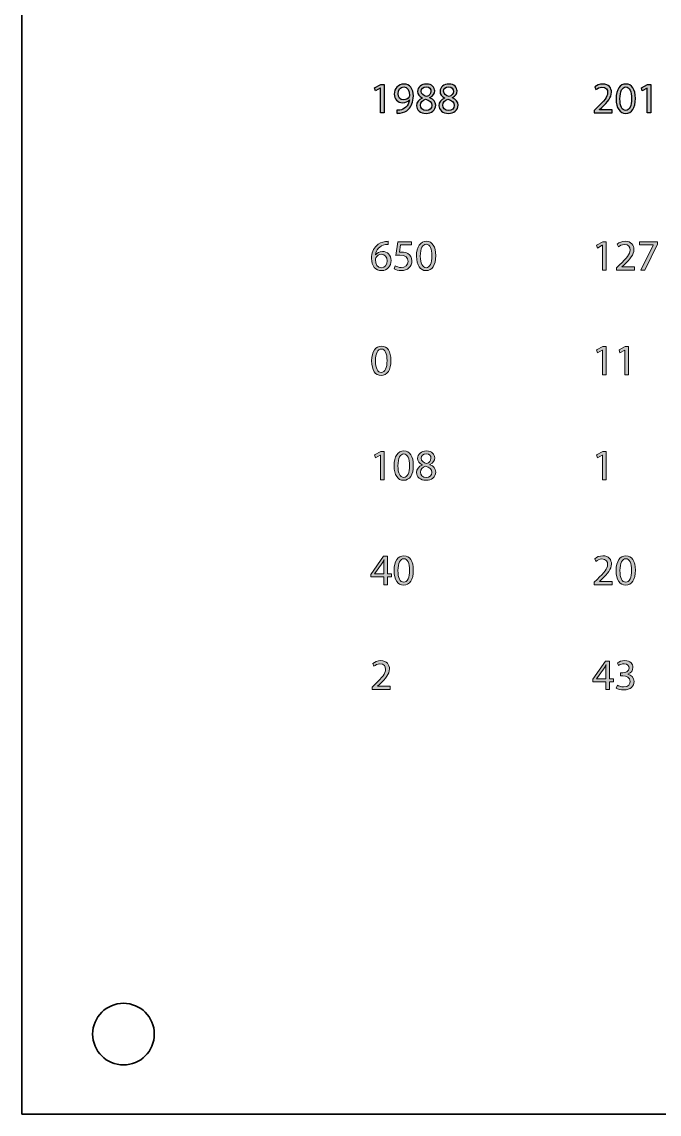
# Model space of a CAD drawing. Header units: inches. Extents: x 0 to 4188, y -1191 to 0.
# Drawn here: x -0.5 to 206.2, y -1190.5 to -836.2 of the extents above; entities that cross this region are included whole.
import ezdxf

# ---------------------------------------------------------------- set-up
doc = ezdxf.new("R2010")
doc.units = ezdxf.units.IN
doc.header["$MEASUREMENT"] = 0
doc.layers.add('Cut', color=7, linetype='Continuous')
doc.layers.add('Graveren', color=7, linetype='Continuous')

# ---------------------------------------------------------------- blocks, each defined once
blk = doc.blocks.new('block 5')
at = {"layer": 'Graveren', "true_color": 0x1a1718}
h = blk.add_hatch(color=250, dxfattribs=at)
h.dxf.hatch_style = 2
h.paths.add_polyline_path([(115.76, -857.64), (115.73, -857.64), (114.13, -858.5), (113.89, -857.55), (115.9, -856.48), (116.97, -856.48), (116.97, -865.69), (115.76, -865.69)])
h = blk.add_hatch(color=250, dxfattribs=at)
h.dxf.hatch_style = 2
edge = h.paths.add_edge_path()
edge.add_spline(control_points=[(121.05, -864.81), (121.32, -864.84), (121.63, -864.81), (122.05, -864.77), (122.78, -864.67), (123.46, -864.37), (123.98, -863.88), (124.59, -863.32), (125.03, -862.52), (125.2, -861.42), (125.2, -861.42), (125.16, -861.42), (125.16, -861.42), (124.65, -862.05), (123.91, -862.42), (122.99, -862.42), (121.33, -862.42), (120.27, -861.17), (120.27, -859.6), (120.27, -857.85), (121.53, -856.32), (123.42, -856.32), (125.3, -856.32), (126.46, -857.85), (126.46, -860.21), (126.46, -862.23), (125.78, -863.65), (124.88, -864.53), (124.17, -865.22), (123.19, -865.65), (122.2, -865.76), (121.74, -865.83), (121.35, -865.85), (121.05, -865.83), (121.05, -865.83), (121.05, -864.81), (121.05, -864.81)], knot_values=[0, 0, 0, 0, 1, 1, 1, 2, 2, 2, 3, 3, 3, 4, 4, 4, 5, 5, 5, 6, 6, 6, 7, 7, 7, 8, 8, 8, 9, 9, 9, 10, 10, 10, 11, 11, 11, 12, 12, 12, 12], degree=3, periodic=1)
edge = h.paths.add_edge_path()
edge.add_spline(control_points=[(121.5, -859.51), (121.5, -860.66), (122.2, -861.47), (123.27, -861.47), (124.11, -861.47), (124.76, -861.06), (125.09, -860.5), (125.16, -860.39), (125.2, -860.25), (125.2, -860.05), (125.2, -858.48), (124.62, -857.27), (123.32, -857.27), (122.25, -857.27), (121.5, -858.21), (121.5, -859.51)], knot_values=[0, 0, 0, 0, 1, 1, 1, 2, 2, 2, 3, 3, 3, 4, 4, 4, 5, 5, 5, 5], degree=3, periodic=1)
h = blk.add_hatch(color=250, dxfattribs=at)
h.dxf.hatch_style = 2
edge = h.paths.add_edge_path()
edge.add_spline(control_points=[(127.48, -863.35), (127.48, -862.19), (128.18, -861.37), (129.31, -860.89), (129.31, -860.89), (129.3, -860.84), (129.3, -860.84), (128.28, -860.36), (127.84, -859.57), (127.84, -858.77), (127.84, -857.31), (129.07, -856.32), (130.69, -856.32), (132.47, -856.32), (133.37, -857.44), (133.37, -858.59), (133.37, -859.37), (132.98, -860.21), (131.85, -860.74), (131.85, -860.74), (131.85, -860.79), (131.85, -860.79), (133, -861.24), (133.71, -862.05), (133.71, -863.17), (133.71, -864.77), (132.33, -865.85), (130.57, -865.85), (128.65, -865.85), (127.48, -864.7), (127.48, -863.35)], knot_values=[0, 0, 0, 0, 1, 1, 1, 2, 2, 2, 3, 3, 3, 4, 4, 4, 5, 5, 5, 6, 6, 6, 7, 7, 7, 8, 8, 8, 9, 9, 9, 10, 10, 10, 10], degree=3, periodic=1)
edge = h.paths.add_edge_path()
edge.add_spline(control_points=[(132.44, -863.3), (132.44, -862.17), (131.66, -861.64), (130.42, -861.28), (129.34, -861.59), (128.76, -862.3), (128.76, -863.18), (128.72, -864.12), (129.42, -864.94), (130.6, -864.94), (131.72, -864.94), (132.44, -864.25), (132.44, -863.3)], knot_values=[0, 0, 0, 0, 1, 1, 1, 2, 2, 2, 3, 3, 3, 4, 4, 4, 4], degree=3, periodic=1)
edge = h.paths.add_edge_path()
edge.add_spline(control_points=[(129.01, -858.69), (129.01, -859.61), (129.71, -860.11), (130.77, -860.39), (131.56, -860.12), (132.17, -859.55), (132.17, -858.72), (132.17, -857.98), (131.74, -857.21), (130.62, -857.21), (129.58, -857.21), (129.01, -857.89), (129.01, -858.69)], knot_values=[0, 0, 0, 0, 1, 1, 1, 2, 2, 2, 3, 3, 3, 4, 4, 4, 4], degree=3, periodic=1)
h = blk.add_hatch(color=250, dxfattribs=at)
h.dxf.hatch_style = 2
edge = h.paths.add_edge_path()
edge.add_spline(control_points=[(134.75, -863.35), (134.75, -862.19), (135.45, -861.37), (136.58, -860.89), (136.58, -860.89), (136.57, -860.84), (136.57, -860.84), (135.55, -860.36), (135.11, -859.57), (135.11, -858.77), (135.11, -857.31), (136.34, -856.32), (137.96, -856.32), (139.74, -856.32), (140.64, -857.44), (140.64, -858.59), (140.64, -859.37), (140.25, -860.21), (139.12, -860.74), (139.12, -860.74), (139.12, -860.79), (139.12, -860.79), (140.27, -861.24), (140.98, -862.05), (140.98, -863.17), (140.98, -864.77), (139.6, -865.85), (137.84, -865.85), (135.92, -865.85), (134.75, -864.7), (134.75, -863.35)], knot_values=[0, 0, 0, 0, 1, 1, 1, 2, 2, 2, 3, 3, 3, 4, 4, 4, 5, 5, 5, 6, 6, 6, 7, 7, 7, 8, 8, 8, 9, 9, 9, 10, 10, 10, 10], degree=3, periodic=1)
edge = h.paths.add_edge_path()
edge.add_spline(control_points=[(139.71, -863.3), (139.71, -862.17), (138.93, -861.64), (137.69, -861.28), (136.61, -861.59), (136.03, -862.3), (136.03, -863.18), (135.99, -864.12), (136.69, -864.94), (137.87, -864.94), (138.99, -864.94), (139.71, -864.25), (139.71, -863.3)], knot_values=[0, 0, 0, 0, 1, 1, 1, 2, 2, 2, 3, 3, 3, 4, 4, 4, 4], degree=3, periodic=1)
edge = h.paths.add_edge_path()
edge.add_spline(control_points=[(136.28, -858.69), (136.28, -859.61), (136.98, -860.11), (138.04, -860.39), (138.84, -860.12), (139.45, -859.55), (139.45, -858.72), (139.45, -857.98), (139.01, -857.21), (137.89, -857.21), (136.85, -857.21), (136.28, -857.89), (136.28, -858.69)], knot_values=[0, 0, 0, 0, 1, 1, 1, 2, 2, 2, 3, 3, 3, 4, 4, 4, 4], degree=3, periodic=1)
h = blk.add_hatch(color=250, dxfattribs=at)
h.dxf.hatch_style = 2
edge = h.paths.add_edge_path()
edge.add_spline(control_points=[(185.05, -865.69), (185.05, -865.69), (185.05, -864.92), (185.05, -864.92), (185.05, -864.92), (186.03, -863.98), (186.03, -863.98), (188.39, -861.74), (189.45, -860.55), (189.46, -859.16), (189.46, -858.22), (189.01, -857.36), (187.63, -857.36), (186.8, -857.36), (186.1, -857.78), (185.68, -858.14), (185.68, -858.14), (185.28, -857.26), (185.28, -857.26), (185.92, -856.72), (186.83, -856.32), (187.89, -856.32), (189.87, -856.32), (190.71, -857.68), (190.71, -859), (190.71, -860.7), (189.48, -862.08), (187.54, -863.95), (187.54, -863.95), (186.8, -864.63), (186.8, -864.63), (186.8, -864.63), (186.8, -864.66), (186.8, -864.66), (186.8, -864.66), (190.94, -864.66), (190.94, -864.66), (190.94, -864.66), (190.94, -865.69), (190.94, -865.69), (190.94, -865.69), (185.05, -865.69), (185.05, -865.69)], knot_values=[0, 0, 0, 0, 1, 1, 1, 2, 2, 2, 3, 3, 3, 4, 4, 4, 5, 5, 5, 6, 6, 6, 7, 7, 7, 8, 8, 8, 9, 9, 9, 10, 10, 10, 11, 11, 11, 12, 12, 12, 13, 13, 13, 14, 14, 14, 14], degree=3, periodic=1)
h = blk.add_hatch(color=250, dxfattribs=at)
h.dxf.hatch_style = 2
edge = h.paths.add_edge_path()
edge.add_spline(control_points=[(198.45, -860.99), (198.45, -864.12), (197.29, -865.85), (195.25, -865.85), (193.44, -865.85), (192.23, -864.16), (192.2, -861.11), (192.2, -858.02), (193.53, -856.32), (195.4, -856.32), (197.34, -856.32), (198.45, -858.05), (198.45, -860.99)], knot_values=[0, 0, 0, 0, 1, 1, 1, 2, 2, 2, 3, 3, 3, 4, 4, 4, 4], degree=3, periodic=1)
edge = h.paths.add_edge_path()
edge.add_spline(control_points=[(193.44, -861.13), (193.44, -863.52), (194.18, -864.88), (195.32, -864.88), (196.59, -864.88), (197.2, -863.39), (197.2, -861.04), (197.2, -858.77), (196.62, -857.28), (195.33, -857.28), (194.24, -857.28), (193.44, -858.62), (193.44, -861.13)], knot_values=[0, 0, 0, 0, 1, 1, 1, 2, 2, 2, 3, 3, 3, 4, 4, 4, 4], degree=3, periodic=1)
h = blk.add_hatch(color=250, dxfattribs=at)
h.dxf.hatch_style = 2
h.paths.add_polyline_path([(202.3, -857.64), (202.27, -857.64), (200.67, -858.5), (200.43, -857.55), (202.44, -856.48), (203.51, -856.48), (203.51, -865.69), (202.3, -865.69)])
h = blk.add_hatch(color=250, dxfattribs=at)
h.dxf.hatch_style = 2
edge = h.paths.add_edge_path()
edge.add_spline(control_points=[(118.31, -908.38), (118.06, -908.37), (117.73, -908.38), (117.38, -908.44), (115.42, -908.76), (114.39, -910.19), (114.17, -911.71), (114.17, -911.71), (114.22, -911.71), (114.22, -911.71), (114.66, -911.13), (115.42, -910.65), (116.44, -910.65), (118.07, -910.65), (119.22, -911.82), (119.22, -913.62), (119.22, -915.31), (118.07, -916.87), (116.16, -916.87), (114.19, -916.87), (112.9, -915.34), (112.9, -912.94), (112.9, -911.13), (113.55, -909.7), (114.46, -908.79), (115.22, -908.04), (116.24, -907.57), (117.41, -907.43), (117.78, -907.37), (118.09, -907.36), (118.31, -907.36), (118.31, -907.36), (118.31, -908.38), (118.31, -908.38)], knot_values=[0, 0, 0, 0, 1, 1, 1, 2, 2, 2, 3, 3, 3, 4, 4, 4, 5, 5, 5, 6, 6, 6, 7, 7, 7, 8, 8, 8, 9, 9, 9, 10, 10, 10, 11, 11, 11, 11], degree=3, periodic=1)
edge = h.paths.add_edge_path()
edge.add_spline(control_points=[(117.96, -913.69), (117.96, -912.38), (117.21, -911.58), (116.06, -911.58), (115.31, -911.58), (114.61, -912.05), (114.27, -912.72), (114.19, -912.86), (114.13, -913.04), (114.13, -913.27), (114.16, -914.79), (114.85, -915.91), (116.16, -915.91), (117.24, -915.91), (117.96, -915.01), (117.96, -913.69)], knot_values=[0, 0, 0, 0, 1, 1, 1, 2, 2, 2, 3, 3, 3, 4, 4, 4, 5, 5, 5, 5], degree=3, periodic=1)
h = blk.add_hatch(color=250, dxfattribs=at)
h.dxf.hatch_style = 2
edge = h.paths.add_edge_path()
edge.add_spline(control_points=[(125.83, -908.55), (125.83, -908.55), (122.31, -908.55), (122.31, -908.55), (122.31, -908.55), (121.96, -910.92), (121.96, -910.92), (122.17, -910.89), (122.37, -910.86), (122.71, -910.86), (123.42, -910.86), (124.12, -911.02), (124.69, -911.36), (125.41, -911.77), (126.01, -912.56), (126.01, -913.72), (126.01, -915.52), (124.58, -916.87), (122.58, -916.87), (121.57, -916.87), (120.72, -916.59), (120.28, -916.3), (120.28, -916.3), (120.59, -915.35), (120.59, -915.35), (120.98, -915.58), (121.73, -915.86), (122.56, -915.86), (123.74, -915.86), (124.75, -915.1), (124.75, -913.87), (124.73, -912.67), (123.94, -911.82), (122.1, -911.82), (121.57, -911.82), (121.16, -911.88), (120.82, -911.92), (120.82, -911.92), (121.42, -907.5), (121.42, -907.5), (121.42, -907.5), (125.83, -907.5), (125.83, -907.5), (125.83, -907.5), (125.83, -908.55), (125.83, -908.55)], knot_values=[0, 0, 0, 0, 1, 1, 1, 2, 2, 2, 3, 3, 3, 4, 4, 4, 5, 5, 5, 6, 6, 6, 7, 7, 7, 8, 8, 8, 9, 9, 9, 10, 10, 10, 11, 11, 11, 12, 12, 12, 13, 13, 13, 14, 14, 14, 15, 15, 15, 15], degree=3, periodic=1)
h = blk.add_hatch(color=250, dxfattribs=at)
h.dxf.hatch_style = 2
edge = h.paths.add_edge_path()
edge.add_spline(control_points=[(133.72, -912.01), (133.72, -915.14), (132.56, -916.87), (130.52, -916.87), (128.72, -916.87), (127.5, -915.18), (127.47, -912.14), (127.47, -909.05), (128.8, -907.34), (130.67, -907.34), (132.61, -907.34), (133.72, -909.07), (133.72, -912.01)], knot_values=[0, 0, 0, 0, 1, 1, 1, 2, 2, 2, 3, 3, 3, 4, 4, 4, 4], degree=3, periodic=1)
edge = h.paths.add_edge_path()
edge.add_spline(control_points=[(128.72, -912.15), (128.72, -914.55), (129.45, -915.91), (130.59, -915.91), (131.86, -915.91), (132.47, -914.42), (132.47, -912.07), (132.47, -909.8), (131.89, -908.31), (130.6, -908.31), (129.51, -908.31), (128.72, -909.64), (128.72, -912.15)], knot_values=[0, 0, 0, 0, 1, 1, 1, 2, 2, 2, 3, 3, 3, 4, 4, 4, 4], degree=3, periodic=1)
h = blk.add_hatch(color=250, dxfattribs=at)
h.dxf.hatch_style = 2
h.paths.add_polyline_path([(187.76, -908.66), (187.73, -908.66), (186.13, -909.53), (185.89, -908.58), (187.9, -907.5), (188.97, -907.5), (188.97, -916.71), (187.76, -916.71)])
h = blk.add_hatch(color=250, dxfattribs=at)
h.dxf.hatch_style = 2
edge = h.paths.add_edge_path()
edge.add_spline(control_points=[(192.32, -916.71), (192.32, -916.71), (192.32, -915.95), (192.32, -915.95), (192.32, -915.95), (193.3, -915), (193.3, -915), (195.66, -912.76), (196.72, -911.57), (196.73, -910.18), (196.73, -909.24), (196.28, -908.38), (194.9, -908.38), (194.07, -908.38), (193.37, -908.8), (192.95, -909.16), (192.95, -909.16), (192.55, -908.28), (192.55, -908.28), (193.19, -907.74), (194.1, -907.34), (195.16, -907.34), (197.14, -907.34), (197.98, -908.71), (197.98, -910.02), (197.98, -911.72), (196.75, -913.1), (194.81, -914.97), (194.81, -914.97), (194.07, -915.65), (194.07, -915.65), (194.07, -915.65), (194.07, -915.68), (194.07, -915.68), (194.07, -915.68), (198.21, -915.68), (198.21, -915.68), (198.21, -915.68), (198.21, -916.71), (198.21, -916.71), (198.21, -916.71), (192.32, -916.71), (192.32, -916.71)], knot_values=[0, 0, 0, 0, 1, 1, 1, 2, 2, 2, 3, 3, 3, 4, 4, 4, 5, 5, 5, 6, 6, 6, 7, 7, 7, 8, 8, 8, 9, 9, 9, 10, 10, 10, 11, 11, 11, 12, 12, 12, 13, 13, 13, 14, 14, 14, 14], degree=3, periodic=1)
h = blk.add_hatch(color=250, dxfattribs=at)
h.dxf.hatch_style = 2
h.paths.add_polyline_path([(205.58, -907.5), (205.58, -908.32), (201.57, -916.71), (200.28, -916.71), (204.27, -908.56), (204.27, -908.54), (199.77, -908.54), (199.77, -907.5)])
h = blk.add_hatch(color=250, dxfattribs=at)
h.dxf.hatch_style = 2
edge = h.paths.add_edge_path()
edge.add_spline(control_points=[(119.18, -946.02), (119.18, -949.16), (118.02, -950.89), (115.98, -950.89), (114.17, -950.89), (112.96, -949.2), (112.93, -946.15), (112.93, -943.06), (114.26, -941.36), (116.13, -941.36), (118.07, -941.36), (119.18, -943.09), (119.18, -946.02)], knot_values=[0, 0, 0, 0, 1, 1, 1, 2, 2, 2, 3, 3, 3, 4, 4, 4, 4], degree=3, periodic=1)
edge = h.paths.add_edge_path()
edge.add_spline(control_points=[(114.17, -946.17), (114.17, -948.56), (114.91, -949.92), (116.05, -949.92), (117.32, -949.92), (117.93, -948.43), (117.93, -946.08), (117.93, -943.81), (117.35, -942.32), (116.06, -942.32), (114.97, -942.32), (114.17, -943.66), (114.17, -946.17)], knot_values=[0, 0, 0, 0, 1, 1, 1, 2, 2, 2, 3, 3, 3, 4, 4, 4, 4], degree=3, periodic=1)
h = blk.add_hatch(color=250, dxfattribs=at)
h.dxf.hatch_style = 2
h.paths.add_polyline_path([(187.76, -942.68), (187.73, -942.68), (186.13, -943.54), (185.89, -942.59), (187.9, -941.52), (188.97, -941.52), (188.97, -950.73), (187.76, -950.73)])
h = blk.add_hatch(color=250, dxfattribs=at)
h.dxf.hatch_style = 2
h.paths.add_polyline_path([(195.03, -942.68), (195, -942.68), (193.4, -943.54), (193.16, -942.59), (195.17, -941.52), (196.24, -941.52), (196.24, -950.73), (195.03, -950.73)])
h = blk.add_hatch(color=250, dxfattribs=at)
h.dxf.hatch_style = 2
h.paths.add_polyline_path([(115.76, -976.69), (115.73, -976.69), (114.13, -977.56), (113.89, -976.61), (115.9, -975.53), (116.97, -975.53), (116.97, -984.75), (115.76, -984.75)])
h = blk.add_hatch(color=250, dxfattribs=at)
h.dxf.hatch_style = 2
edge = h.paths.add_edge_path()
edge.add_spline(control_points=[(126.45, -980.04), (126.45, -983.17), (125.29, -984.9), (123.25, -984.9), (121.45, -984.9), (120.23, -983.22), (120.2, -980.17), (120.2, -977.08), (121.53, -975.38), (123.4, -975.38), (125.34, -975.38), (126.45, -977.11), (126.45, -980.04)], knot_values=[0, 0, 0, 0, 1, 1, 1, 2, 2, 2, 3, 3, 3, 4, 4, 4, 4], degree=3, periodic=1)
edge = h.paths.add_edge_path()
edge.add_spline(control_points=[(121.45, -980.18), (121.45, -982.58), (122.18, -983.94), (123.32, -983.94), (124.59, -983.94), (125.2, -982.45), (125.2, -980.1), (125.2, -977.83), (124.62, -976.34), (123.33, -976.34), (122.24, -976.34), (121.45, -977.67), (121.45, -980.18)], knot_values=[0, 0, 0, 0, 1, 1, 1, 2, 2, 2, 3, 3, 3, 4, 4, 4, 4], degree=3, periodic=1)
h = blk.add_hatch(color=250, dxfattribs=at)
h.dxf.hatch_style = 2
edge = h.paths.add_edge_path()
edge.add_spline(control_points=[(127.48, -982.41), (127.48, -981.25), (128.18, -980.42), (129.31, -979.94), (129.31, -979.94), (129.3, -979.9), (129.3, -979.9), (128.28, -979.42), (127.84, -978.62), (127.84, -977.83), (127.84, -976.37), (129.07, -975.38), (130.69, -975.38), (132.47, -975.38), (133.37, -976.5), (133.37, -977.64), (133.37, -978.42), (132.98, -979.26), (131.85, -979.8), (131.85, -979.8), (131.85, -979.84), (131.85, -979.84), (133, -980.29), (133.71, -981.1), (133.71, -982.22), (133.71, -983.83), (132.33, -984.9), (130.57, -984.9), (128.65, -984.9), (127.48, -983.75), (127.48, -982.41)], knot_values=[0, 0, 0, 0, 1, 1, 1, 2, 2, 2, 3, 3, 3, 4, 4, 4, 5, 5, 5, 6, 6, 6, 7, 7, 7, 8, 8, 8, 9, 9, 9, 10, 10, 10, 10], degree=3, periodic=1)
edge = h.paths.add_edge_path()
edge.add_spline(control_points=[(132.44, -982.35), (132.44, -981.23), (131.66, -980.69), (130.42, -980.34), (129.34, -980.65), (128.76, -981.36), (128.76, -982.24), (128.72, -983.17), (129.42, -984), (130.6, -984), (131.72, -984), (132.44, -983.3), (132.44, -982.35)], knot_values=[0, 0, 0, 0, 1, 1, 1, 2, 2, 2, 3, 3, 3, 4, 4, 4, 4], degree=3, periodic=1)
edge = h.paths.add_edge_path()
edge.add_spline(control_points=[(129.01, -977.74), (129.01, -978.67), (129.71, -979.16), (130.77, -979.44), (131.56, -979.17), (132.17, -978.61), (132.17, -977.77), (132.17, -977.03), (131.74, -976.27), (130.62, -976.27), (129.58, -976.27), (129.01, -976.95), (129.01, -977.74)], knot_values=[0, 0, 0, 0, 1, 1, 1, 2, 2, 2, 3, 3, 3, 4, 4, 4, 4], degree=3, periodic=1)
h = blk.add_hatch(color=250, dxfattribs=at)
h.dxf.hatch_style = 2
h.paths.add_polyline_path([(187.76, -976.69), (187.73, -976.69), (186.13, -977.56), (185.89, -976.61), (187.9, -975.53), (188.97, -975.53), (188.97, -984.75), (187.76, -984.75)])
h = blk.add_hatch(color=250, dxfattribs=at)
h.dxf.hatch_style = 2
h.paths.add_polyline_path([(116.91, -1018.76), (116.91, -1016.25), (112.63, -1016.25), (112.63, -1015.43), (116.74, -1009.55), (118.09, -1009.55), (118.09, -1015.27), (119.38, -1015.27), (119.38, -1016.25), (118.09, -1016.25), (118.09, -1018.76)])
edge = h.paths.add_edge_path()
edge.add_spline(control_points=[(116.91, -1015.27), (116.91, -1015.27), (116.91, -1012.2), (116.91, -1012.2), (116.91, -1011.72), (116.92, -1011.23), (116.95, -1010.75), (116.95, -1010.75), (116.91, -1010.75), (116.91, -1010.75), (116.63, -1011.29), (116.4, -1011.69), (116.15, -1012.11), (116.15, -1012.11), (113.89, -1015.25), (113.89, -1015.25), (113.89, -1015.25), (113.89, -1015.27), (113.89, -1015.27), (113.89, -1015.27), (116.91, -1015.27), (116.91, -1015.27)], knot_values=[0, 0, 0, 0, 1, 1, 1, 2, 2, 2, 3, 3, 3, 4, 4, 4, 5, 5, 5, 6, 6, 6, 7, 7, 7, 7], degree=3, periodic=1)
h = blk.add_hatch(color=250, dxfattribs=at)
h.dxf.hatch_style = 2
edge = h.paths.add_edge_path()
edge.add_spline(control_points=[(126.45, -1014.06), (126.45, -1017.19), (125.29, -1018.92), (123.25, -1018.92), (121.45, -1018.92), (120.23, -1017.23), (120.2, -1014.18), (120.2, -1011.09), (121.53, -1009.39), (123.4, -1009.39), (125.34, -1009.39), (126.45, -1011.12), (126.45, -1014.06)], knot_values=[0, 0, 0, 0, 1, 1, 1, 2, 2, 2, 3, 3, 3, 4, 4, 4, 4], degree=3, periodic=1)
edge = h.paths.add_edge_path()
edge.add_spline(control_points=[(121.45, -1014.2), (121.45, -1016.59), (122.18, -1017.95), (123.32, -1017.95), (124.59, -1017.95), (125.2, -1016.47), (125.2, -1014.11), (125.2, -1011.84), (124.62, -1010.36), (123.33, -1010.36), (122.24, -1010.36), (121.45, -1011.69), (121.45, -1014.2)], knot_values=[0, 0, 0, 0, 1, 1, 1, 2, 2, 2, 3, 3, 3, 4, 4, 4, 4], degree=3, periodic=1)
h = blk.add_hatch(color=250, dxfattribs=at)
h.dxf.hatch_style = 2
edge = h.paths.add_edge_path()
edge.add_spline(control_points=[(185.05, -1018.76), (185.05, -1018.76), (185.05, -1018), (185.05, -1018), (185.05, -1018), (186.03, -1017.05), (186.03, -1017.05), (188.39, -1014.81), (189.45, -1013.62), (189.46, -1012.23), (189.46, -1011.29), (189.01, -1010.43), (187.63, -1010.43), (186.8, -1010.43), (186.1, -1010.85), (185.68, -1011.21), (185.68, -1011.21), (185.28, -1010.33), (185.28, -1010.33), (185.92, -1009.79), (186.83, -1009.39), (187.89, -1009.39), (189.87, -1009.39), (190.71, -1010.75), (190.71, -1012.07), (190.71, -1013.77), (189.48, -1015.15), (187.54, -1017.02), (187.54, -1017.02), (186.8, -1017.7), (186.8, -1017.7), (186.8, -1017.7), (186.8, -1017.73), (186.8, -1017.73), (186.8, -1017.73), (190.94, -1017.73), (190.94, -1017.73), (190.94, -1017.73), (190.94, -1018.76), (190.94, -1018.76), (190.94, -1018.76), (185.05, -1018.76), (185.05, -1018.76)], knot_values=[0, 0, 0, 0, 1, 1, 1, 2, 2, 2, 3, 3, 3, 4, 4, 4, 5, 5, 5, 6, 6, 6, 7, 7, 7, 8, 8, 8, 9, 9, 9, 10, 10, 10, 11, 11, 11, 12, 12, 12, 13, 13, 13, 14, 14, 14, 14], degree=3, periodic=1)
h = blk.add_hatch(color=250, dxfattribs=at)
h.dxf.hatch_style = 2
edge = h.paths.add_edge_path()
edge.add_spline(control_points=[(198.45, -1014.06), (198.45, -1017.19), (197.29, -1018.92), (195.25, -1018.92), (193.44, -1018.92), (192.23, -1017.23), (192.2, -1014.18), (192.2, -1011.09), (193.53, -1009.39), (195.4, -1009.39), (197.34, -1009.39), (198.45, -1011.12), (198.45, -1014.06)], knot_values=[0, 0, 0, 0, 1, 1, 1, 2, 2, 2, 3, 3, 3, 4, 4, 4, 4], degree=3, periodic=1)
edge = h.paths.add_edge_path()
edge.add_spline(control_points=[(193.44, -1014.2), (193.44, -1016.59), (194.18, -1017.95), (195.32, -1017.95), (196.59, -1017.95), (197.2, -1016.47), (197.2, -1014.11), (197.2, -1011.84), (196.62, -1010.36), (195.33, -1010.36), (194.24, -1010.36), (193.44, -1011.69), (193.44, -1014.2)], knot_values=[0, 0, 0, 0, 1, 1, 1, 2, 2, 2, 3, 3, 3, 4, 4, 4, 4], degree=3, periodic=1)
h = blk.add_hatch(color=250, dxfattribs=at)
h.dxf.hatch_style = 2
edge = h.paths.add_edge_path()
edge.add_spline(control_points=[(113.05, -1052.78), (113.05, -1052.78), (113.05, -1052.01), (113.05, -1052.01), (113.05, -1052.01), (114.03, -1051.06), (114.03, -1051.06), (116.39, -1048.82), (117.45, -1047.63), (117.46, -1046.24), (117.46, -1045.31), (117.01, -1044.44), (115.63, -1044.44), (114.8, -1044.44), (114.1, -1044.87), (113.68, -1045.22), (113.68, -1045.22), (113.28, -1044.34), (113.28, -1044.34), (113.92, -1043.8), (114.83, -1043.41), (115.89, -1043.41), (117.87, -1043.41), (118.71, -1044.77), (118.71, -1046.09), (118.71, -1047.79), (117.48, -1049.16), (115.54, -1051.03), (115.54, -1051.03), (114.8, -1051.71), (114.8, -1051.71), (114.8, -1051.71), (114.8, -1051.74), (114.8, -1051.74), (114.8, -1051.74), (118.94, -1051.74), (118.94, -1051.74), (118.94, -1051.74), (118.94, -1052.78), (118.94, -1052.78), (118.94, -1052.78), (113.05, -1052.78), (113.05, -1052.78)], knot_values=[0, 0, 0, 0, 1, 1, 1, 2, 2, 2, 3, 3, 3, 4, 4, 4, 5, 5, 5, 6, 6, 6, 7, 7, 7, 8, 8, 8, 9, 9, 9, 10, 10, 10, 11, 11, 11, 12, 12, 12, 13, 13, 13, 14, 14, 14, 14], degree=3, periodic=1)
h = blk.add_hatch(color=250, dxfattribs=at)
h.dxf.hatch_style = 2
h.paths.add_polyline_path([(188.91, -1052.78), (188.91, -1050.27), (184.63, -1050.27), (184.63, -1049.45), (188.74, -1043.56), (190.09, -1043.56), (190.09, -1049.29), (191.38, -1049.29), (191.38, -1050.27), (190.09, -1050.27), (190.09, -1052.78)])
edge = h.paths.add_edge_path()
edge.add_spline(control_points=[(188.91, -1049.29), (188.91, -1049.29), (188.91, -1046.21), (188.91, -1046.21), (188.91, -1045.73), (188.92, -1045.25), (188.95, -1044.77), (188.95, -1044.77), (188.91, -1044.77), (188.91, -1044.77), (188.63, -1045.31), (188.4, -1045.7), (188.14, -1046.13), (188.14, -1046.13), (185.89, -1049.26), (185.89, -1049.26), (185.89, -1049.26), (185.89, -1049.29), (185.89, -1049.29), (185.89, -1049.29), (188.91, -1049.29), (188.91, -1049.29)], knot_values=[0, 0, 0, 0, 1, 1, 1, 2, 2, 2, 3, 3, 3, 4, 4, 4, 5, 5, 5, 6, 6, 6, 7, 7, 7, 7], degree=3, periodic=1)
h = blk.add_hatch(color=250, dxfattribs=at)
h.dxf.hatch_style = 2
edge = h.paths.add_edge_path()
edge.add_spline(control_points=[(192.62, -1051.35), (192.98, -1051.57), (193.8, -1051.93), (194.66, -1051.93), (196.27, -1051.93), (196.76, -1050.91), (196.75, -1050.14), (196.73, -1048.85), (195.57, -1048.3), (194.37, -1048.3), (194.37, -1048.3), (193.67, -1048.3), (193.67, -1048.3), (193.67, -1048.3), (193.67, -1047.36), (193.67, -1047.36), (193.67, -1047.36), (194.37, -1047.36), (194.37, -1047.36), (195.27, -1047.36), (196.42, -1046.89), (196.42, -1045.8), (196.42, -1045.07), (195.95, -1044.41), (194.81, -1044.41), (194.07, -1044.41), (193.36, -1044.74), (192.96, -1045.02), (192.96, -1045.02), (192.64, -1044.12), (192.64, -1044.12), (193.12, -1043.76), (194.05, -1043.41), (195.05, -1043.41), (196.86, -1043.41), (197.68, -1044.49), (197.68, -1045.6), (197.68, -1046.55), (197.12, -1047.36), (195.98, -1047.77), (195.98, -1047.77), (195.98, -1047.8), (195.98, -1047.8), (197.12, -1048.03), (198.04, -1048.88), (198.04, -1050.17), (198.04, -1051.64), (196.89, -1052.93), (194.68, -1052.93), (193.64, -1052.93), (192.74, -1052.61), (192.28, -1052.31), (192.28, -1052.31), (192.62, -1051.35), (192.62, -1051.35)], knot_values=[0, 0, 0, 0, 1, 1, 1, 2, 2, 2, 3, 3, 3, 4, 4, 4, 5, 5, 5, 6, 6, 6, 7, 7, 7, 8, 8, 8, 9, 9, 9, 10, 10, 10, 11, 11, 11, 12, 12, 12, 13, 13, 13, 14, 14, 14, 15, 15, 15, 16, 16, 16, 17, 17, 17, 18, 18, 18, 18], degree=3, periodic=1)
at = {"layer": 'Graveren', "color": 250, "lineweight": 25, "true_color": 0x1a1718}
for points in [[(115.76, -857.64), (115.73, -857.64), (114.13, -858.5), (113.89, -857.55), (115.9, -856.48), (116.97, -856.48), (116.97, -865.69), (115.76, -865.69), (115.76, -857.64)], [(202.3, -857.64), (202.27, -857.64), (200.67, -858.5), (200.43, -857.55), (202.44, -856.48), (203.51, -856.48), (203.51, -865.69), (202.3, -865.69), (202.3, -857.64)]]:
    blk.add_lwpolyline(points, dxfattribs=at)
at = {"layer": 'Graveren', "lineweight": 0}
for points in [[(187.76, -908.66), (187.73, -908.66), (186.13, -909.53), (185.89, -908.58), (187.9, -907.5), (188.97, -907.5), (188.97, -916.71), (187.76, -916.71), (187.76, -908.66)], [(205.58, -907.5), (205.58, -908.32), (201.57, -916.71), (200.28, -916.71), (204.27, -908.56), (204.27, -908.54), (199.77, -908.54), (199.77, -907.5), (205.58, -907.5)], [(187.76, -942.68), (187.73, -942.68), (186.13, -943.54), (185.89, -942.59), (187.9, -941.52), (188.97, -941.52), (188.97, -950.73), (187.76, -950.73), (187.76, -942.68)], [(195.03, -942.68), (195, -942.68), (193.4, -943.54), (193.16, -942.59), (195.17, -941.52), (196.24, -941.52), (196.24, -950.73), (195.03, -950.73), (195.03, -942.68)], [(115.76, -976.69), (115.73, -976.69), (114.13, -977.56), (113.89, -976.61), (115.9, -975.53), (116.97, -975.53), (116.97, -984.75), (115.76, -984.75), (115.76, -976.69)], [(187.76, -976.69), (187.73, -976.69), (186.13, -977.56), (185.89, -976.61), (187.9, -975.53), (188.97, -975.53), (188.97, -984.75), (187.76, -984.75), (187.76, -976.69)], [(116.91, -1018.76), (116.91, -1016.25), (112.63, -1016.25), (112.63, -1015.43), (116.74, -1009.55), (118.09, -1009.55), (118.09, -1015.27), (119.38, -1015.27), (119.38, -1016.25), (118.09, -1016.25), (118.09, -1018.76), (116.91, -1018.76)], [(188.91, -1052.78), (188.91, -1050.27), (184.63, -1050.27), (184.63, -1049.45), (188.74, -1043.56), (190.09, -1043.56), (190.09, -1049.29), (191.38, -1049.29), (191.38, -1050.27), (190.09, -1050.27), (190.09, -1052.78), (188.91, -1052.78)]]:
    blk.add_lwpolyline(points, dxfattribs=at)
at = {"layer": 'Graveren', "color": 250, "lineweight": 25, "true_color": 0x1a1718}
for points, knots in [([(121.05, -864.81), (121.32, -864.84), (121.63, -864.81), (122.05, -864.77), (122.78, -864.67), (123.46, -864.37), (123.98, -863.88), (124.59, -863.32), (125.03, -862.52), (125.2, -861.42), (125.2, -861.42), (125.16, -861.42), (125.16, -861.42), (124.65, -862.05), (123.91, -862.42), (122.99, -862.42), (121.33, -862.42), (120.27, -861.17), (120.27, -859.6), (120.27, -857.85), (121.53, -856.32), (123.42, -856.32), (125.3, -856.32), (126.46, -857.85), (126.46, -860.21), (126.46, -862.23), (125.78, -863.65), (124.88, -864.53), (124.17, -865.22), (123.19, -865.65), (122.2, -865.76), (121.74, -865.83), (121.35, -865.85), (121.05, -865.83), (121.05, -865.83), (121.05, -864.81), (121.05, -864.81)], [0, 0, 0, 0, 1, 1, 1, 2, 2, 2, 3, 3, 3, 4, 4, 4, 5, 5, 5, 6, 6, 6, 7, 7, 7, 8, 8, 8, 9, 9, 9, 10, 10, 10, 11, 11, 11, 12, 12, 12, 12]), ([(121.5, -859.51), (121.5, -860.66), (122.2, -861.47), (123.27, -861.47), (124.11, -861.47), (124.76, -861.06), (125.09, -860.5), (125.16, -860.39), (125.2, -860.25), (125.2, -860.05), (125.2, -858.48), (124.62, -857.27), (123.32, -857.27), (122.25, -857.27), (121.5, -858.21), (121.5, -859.51)], [0, 0, 0, 0, 1, 1, 1, 2, 2, 2, 3, 3, 3, 4, 4, 4, 5, 5, 5, 5]), ([(127.48, -863.35), (127.48, -862.19), (128.18, -861.37), (129.31, -860.89), (129.31, -860.89), (129.3, -860.84), (129.3, -860.84), (128.28, -860.36), (127.84, -859.57), (127.84, -858.77), (127.84, -857.31), (129.07, -856.32), (130.69, -856.32), (132.47, -856.32), (133.37, -857.44), (133.37, -858.59), (133.37, -859.37), (132.98, -860.21), (131.85, -860.74), (131.85, -860.74), (131.85, -860.79), (131.85, -860.79), (133, -861.24), (133.71, -862.05), (133.71, -863.17), (133.71, -864.77), (132.33, -865.85), (130.57, -865.85), (128.65, -865.85), (127.48, -864.7), (127.48, -863.35)], [0, 0, 0, 0, 1, 1, 1, 2, 2, 2, 3, 3, 3, 4, 4, 4, 5, 5, 5, 6, 6, 6, 7, 7, 7, 8, 8, 8, 9, 9, 9, 10, 10, 10, 10]), ([(129.01, -858.69), (129.01, -859.61), (129.71, -860.11), (130.77, -860.39), (131.56, -860.12), (132.17, -859.55), (132.17, -858.72), (132.17, -857.98), (131.74, -857.21), (130.62, -857.21), (129.58, -857.21), (129.01, -857.89), (129.01, -858.69)], [0, 0, 0, 0, 1, 1, 1, 2, 2, 2, 3, 3, 3, 4, 4, 4, 4]), ([(134.75, -863.35), (134.75, -862.19), (135.45, -861.37), (136.58, -860.89), (136.58, -860.89), (136.57, -860.84), (136.57, -860.84), (135.55, -860.36), (135.11, -859.57), (135.11, -858.77), (135.11, -857.31), (136.34, -856.32), (137.96, -856.32), (139.74, -856.32), (140.64, -857.44), (140.64, -858.59), (140.64, -859.37), (140.25, -860.21), (139.12, -860.74), (139.12, -860.74), (139.12, -860.79), (139.12, -860.79), (140.27, -861.24), (140.98, -862.05), (140.98, -863.17), (140.98, -864.77), (139.6, -865.85), (137.84, -865.85), (135.92, -865.85), (134.75, -864.7), (134.75, -863.35)], [0, 0, 0, 0, 1, 1, 1, 2, 2, 2, 3, 3, 3, 4, 4, 4, 5, 5, 5, 6, 6, 6, 7, 7, 7, 8, 8, 8, 9, 9, 9, 10, 10, 10, 10]), ([(136.28, -858.69), (136.28, -859.61), (136.98, -860.11), (138.04, -860.39), (138.84, -860.12), (139.45, -859.55), (139.45, -858.72), (139.45, -857.98), (139.01, -857.21), (137.89, -857.21), (136.85, -857.21), (136.28, -857.89), (136.28, -858.69)], [0, 0, 0, 0, 1, 1, 1, 2, 2, 2, 3, 3, 3, 4, 4, 4, 4]), ([(185.05, -865.69), (185.05, -865.69), (185.05, -864.92), (185.05, -864.92), (185.05, -864.92), (186.03, -863.98), (186.03, -863.98), (188.39, -861.74), (189.45, -860.55), (189.46, -859.16), (189.46, -858.22), (189.01, -857.36), (187.63, -857.36), (186.8, -857.36), (186.1, -857.78), (185.68, -858.14), (185.68, -858.14), (185.28, -857.26), (185.28, -857.26), (185.92, -856.72), (186.83, -856.32), (187.89, -856.32), (189.87, -856.32), (190.71, -857.68), (190.71, -859), (190.71, -860.7), (189.48, -862.08), (187.54, -863.95), (187.54, -863.95), (186.8, -864.63), (186.8, -864.63), (186.8, -864.63), (186.8, -864.66), (186.8, -864.66), (186.8, -864.66), (190.94, -864.66), (190.94, -864.66), (190.94, -864.66), (190.94, -865.69), (190.94, -865.69), (190.94, -865.69), (185.05, -865.69), (185.05, -865.69)], [0, 0, 0, 0, 1, 1, 1, 2, 2, 2, 3, 3, 3, 4, 4, 4, 5, 5, 5, 6, 6, 6, 7, 7, 7, 8, 8, 8, 9, 9, 9, 10, 10, 10, 11, 11, 11, 12, 12, 12, 13, 13, 13, 14, 14, 14, 14]), ([(198.45, -860.99), (198.45, -864.12), (197.29, -865.85), (195.25, -865.85), (193.44, -865.85), (192.23, -864.16), (192.2, -861.11), (192.2, -858.02), (193.53, -856.32), (195.4, -856.32), (197.34, -856.32), (198.45, -858.05), (198.45, -860.99)], [0, 0, 0, 0, 1, 1, 1, 2, 2, 2, 3, 3, 3, 4, 4, 4, 4]), ([(193.44, -861.13), (193.44, -863.52), (194.18, -864.88), (195.32, -864.88), (196.59, -864.88), (197.2, -863.39), (197.2, -861.04), (197.2, -858.77), (196.62, -857.28), (195.33, -857.28), (194.24, -857.28), (193.44, -858.62), (193.44, -861.13)], [0, 0, 0, 0, 1, 1, 1, 2, 2, 2, 3, 3, 3, 4, 4, 4, 4]), ([(132.44, -863.3), (132.44, -862.17), (131.66, -861.64), (130.42, -861.28), (129.34, -861.59), (128.76, -862.3), (128.76, -863.18), (128.72, -864.12), (129.42, -864.94), (130.6, -864.94), (131.72, -864.94), (132.44, -864.25), (132.44, -863.3)], [0, 0, 0, 0, 1, 1, 1, 2, 2, 2, 3, 3, 3, 4, 4, 4, 4]), ([(139.71, -863.3), (139.71, -862.17), (138.93, -861.64), (137.69, -861.28), (136.61, -861.59), (136.03, -862.3), (136.03, -863.18), (135.99, -864.12), (136.69, -864.94), (137.87, -864.94), (138.99, -864.94), (139.71, -864.25), (139.71, -863.3)], [0, 0, 0, 0, 1, 1, 1, 2, 2, 2, 3, 3, 3, 4, 4, 4, 4])]:
    blk.add_open_spline(points, degree=3, knots=knots, dxfattribs=at)
at = {"layer": 'Graveren', "lineweight": 0}
for points, knots in [([(118.31, -908.38), (118.06, -908.37), (117.73, -908.38), (117.38, -908.44), (115.42, -908.76), (114.39, -910.19), (114.17, -911.71), (114.17, -911.71), (114.22, -911.71), (114.22, -911.71), (114.66, -911.13), (115.42, -910.65), (116.44, -910.65), (118.07, -910.65), (119.22, -911.82), (119.22, -913.62), (119.22, -915.31), (118.07, -916.87), (116.16, -916.87), (114.19, -916.87), (112.9, -915.34), (112.9, -912.94), (112.9, -911.13), (113.55, -909.7), (114.46, -908.79), (115.22, -908.04), (116.24, -907.57), (117.41, -907.43), (117.78, -907.37), (118.09, -907.36), (118.31, -907.36), (118.31, -907.36), (118.31, -908.38), (118.31, -908.38)], [0, 0, 0, 0, 1, 1, 1, 2, 2, 2, 3, 3, 3, 4, 4, 4, 5, 5, 5, 6, 6, 6, 7, 7, 7, 8, 8, 8, 9, 9, 9, 10, 10, 10, 11, 11, 11, 11]), ([(125.83, -908.55), (125.83, -908.55), (122.31, -908.55), (122.31, -908.55), (122.31, -908.55), (121.96, -910.92), (121.96, -910.92), (122.17, -910.89), (122.37, -910.86), (122.71, -910.86), (123.42, -910.86), (124.12, -911.02), (124.69, -911.36), (125.41, -911.77), (126.01, -912.56), (126.01, -913.72), (126.01, -915.52), (124.58, -916.87), (122.58, -916.87), (121.57, -916.87), (120.72, -916.59), (120.28, -916.3), (120.28, -916.3), (120.59, -915.35), (120.59, -915.35), (120.98, -915.58), (121.73, -915.86), (122.56, -915.86), (123.74, -915.86), (124.75, -915.1), (124.75, -913.87), (124.73, -912.67), (123.94, -911.82), (122.1, -911.82), (121.57, -911.82), (121.16, -911.88), (120.82, -911.92), (120.82, -911.92), (121.42, -907.5), (121.42, -907.5), (121.42, -907.5), (125.83, -907.5), (125.83, -907.5), (125.83, -907.5), (125.83, -908.55), (125.83, -908.55)], [0, 0, 0, 0, 1, 1, 1, 2, 2, 2, 3, 3, 3, 4, 4, 4, 5, 5, 5, 6, 6, 6, 7, 7, 7, 8, 8, 8, 9, 9, 9, 10, 10, 10, 11, 11, 11, 12, 12, 12, 13, 13, 13, 14, 14, 14, 15, 15, 15, 15]), ([(133.72, -912.01), (133.72, -915.14), (132.56, -916.87), (130.52, -916.87), (128.72, -916.87), (127.5, -915.18), (127.47, -912.14), (127.47, -909.05), (128.8, -907.34), (130.67, -907.34), (132.61, -907.34), (133.72, -909.07), (133.72, -912.01)], [0, 0, 0, 0, 1, 1, 1, 2, 2, 2, 3, 3, 3, 4, 4, 4, 4]), ([(128.72, -912.15), (128.72, -914.55), (129.45, -915.91), (130.59, -915.91), (131.86, -915.91), (132.47, -914.42), (132.47, -912.07), (132.47, -909.8), (131.89, -908.31), (130.6, -908.31), (129.51, -908.31), (128.72, -909.64), (128.72, -912.15)], [0, 0, 0, 0, 1, 1, 1, 2, 2, 2, 3, 3, 3, 4, 4, 4, 4]), ([(192.32, -916.71), (192.32, -916.71), (192.32, -915.95), (192.32, -915.95), (192.32, -915.95), (193.3, -915), (193.3, -915), (195.66, -912.76), (196.72, -911.57), (196.73, -910.18), (196.73, -909.24), (196.28, -908.38), (194.9, -908.38), (194.07, -908.38), (193.37, -908.8), (192.95, -909.16), (192.95, -909.16), (192.55, -908.28), (192.55, -908.28), (193.19, -907.74), (194.1, -907.34), (195.16, -907.34), (197.14, -907.34), (197.98, -908.71), (197.98, -910.02), (197.98, -911.72), (196.75, -913.1), (194.81, -914.97), (194.81, -914.97), (194.07, -915.65), (194.07, -915.65), (194.07, -915.65), (194.07, -915.68), (194.07, -915.68), (194.07, -915.68), (198.21, -915.68), (198.21, -915.68), (198.21, -915.68), (198.21, -916.71), (198.21, -916.71), (198.21, -916.71), (192.32, -916.71), (192.32, -916.71)], [0, 0, 0, 0, 1, 1, 1, 2, 2, 2, 3, 3, 3, 4, 4, 4, 5, 5, 5, 6, 6, 6, 7, 7, 7, 8, 8, 8, 9, 9, 9, 10, 10, 10, 11, 11, 11, 12, 12, 12, 13, 13, 13, 14, 14, 14, 14]), ([(117.96, -913.69), (117.96, -912.38), (117.21, -911.58), (116.06, -911.58), (115.31, -911.58), (114.61, -912.05), (114.27, -912.72), (114.19, -912.86), (114.13, -913.04), (114.13, -913.27), (114.16, -914.79), (114.85, -915.91), (116.16, -915.91), (117.24, -915.91), (117.96, -915.01), (117.96, -913.69)], [0, 0, 0, 0, 1, 1, 1, 2, 2, 2, 3, 3, 3, 4, 4, 4, 5, 5, 5, 5]), ([(119.18, -946.02), (119.18, -949.16), (118.02, -950.89), (115.98, -950.89), (114.17, -950.89), (112.96, -949.2), (112.93, -946.15), (112.93, -943.06), (114.26, -941.36), (116.13, -941.36), (118.07, -941.36), (119.18, -943.09), (119.18, -946.02)], [0, 0, 0, 0, 1, 1, 1, 2, 2, 2, 3, 3, 3, 4, 4, 4, 4]), ([(114.17, -946.17), (114.17, -948.56), (114.91, -949.92), (116.05, -949.92), (117.32, -949.92), (117.93, -948.43), (117.93, -946.08), (117.93, -943.81), (117.35, -942.32), (116.06, -942.32), (114.97, -942.32), (114.17, -943.66), (114.17, -946.17)], [0, 0, 0, 0, 1, 1, 1, 2, 2, 2, 3, 3, 3, 4, 4, 4, 4]), ([(126.45, -980.04), (126.45, -983.17), (125.29, -984.9), (123.25, -984.9), (121.45, -984.9), (120.23, -983.22), (120.2, -980.17), (120.2, -977.08), (121.53, -975.38), (123.4, -975.38), (125.34, -975.38), (126.45, -977.11), (126.45, -980.04)], [0, 0, 0, 0, 1, 1, 1, 2, 2, 2, 3, 3, 3, 4, 4, 4, 4]), ([(121.45, -980.18), (121.45, -982.58), (122.18, -983.94), (123.32, -983.94), (124.59, -983.94), (125.2, -982.45), (125.2, -980.1), (125.2, -977.83), (124.62, -976.34), (123.33, -976.34), (122.24, -976.34), (121.45, -977.67), (121.45, -980.18)], [0, 0, 0, 0, 1, 1, 1, 2, 2, 2, 3, 3, 3, 4, 4, 4, 4]), ([(127.48, -982.41), (127.48, -981.25), (128.18, -980.42), (129.31, -979.94), (129.31, -979.94), (129.3, -979.9), (129.3, -979.9), (128.28, -979.42), (127.84, -978.62), (127.84, -977.83), (127.84, -976.37), (129.07, -975.38), (130.69, -975.38), (132.47, -975.38), (133.37, -976.5), (133.37, -977.64), (133.37, -978.42), (132.98, -979.26), (131.85, -979.8), (131.85, -979.8), (131.85, -979.84), (131.85, -979.84), (133, -980.29), (133.71, -981.1), (133.71, -982.22), (133.71, -983.83), (132.33, -984.9), (130.57, -984.9), (128.65, -984.9), (127.48, -983.75), (127.48, -982.41)], [0, 0, 0, 0, 1, 1, 1, 2, 2, 2, 3, 3, 3, 4, 4, 4, 5, 5, 5, 6, 6, 6, 7, 7, 7, 8, 8, 8, 9, 9, 9, 10, 10, 10, 10]), ([(129.01, -977.74), (129.01, -978.67), (129.71, -979.16), (130.77, -979.44), (131.56, -979.17), (132.17, -978.61), (132.17, -977.77), (132.17, -977.03), (131.74, -976.27), (130.62, -976.27), (129.58, -976.27), (129.01, -976.95), (129.01, -977.74)], [0, 0, 0, 0, 1, 1, 1, 2, 2, 2, 3, 3, 3, 4, 4, 4, 4]), ([(132.44, -982.35), (132.44, -981.23), (131.66, -980.69), (130.42, -980.34), (129.34, -980.65), (128.76, -981.36), (128.76, -982.24), (128.72, -983.17), (129.42, -984), (130.6, -984), (131.72, -984), (132.44, -983.3), (132.44, -982.35)], [0, 0, 0, 0, 1, 1, 1, 2, 2, 2, 3, 3, 3, 4, 4, 4, 4]), ([(126.45, -1014.06), (126.45, -1017.19), (125.29, -1018.92), (123.25, -1018.92), (121.45, -1018.92), (120.23, -1017.23), (120.2, -1014.18), (120.2, -1011.09), (121.53, -1009.39), (123.4, -1009.39), (125.34, -1009.39), (126.45, -1011.12), (126.45, -1014.06)], [0, 0, 0, 0, 1, 1, 1, 2, 2, 2, 3, 3, 3, 4, 4, 4, 4]), ([(185.05, -1018.76), (185.05, -1018.76), (185.05, -1018), (185.05, -1018), (185.05, -1018), (186.03, -1017.05), (186.03, -1017.05), (188.39, -1014.81), (189.45, -1013.62), (189.46, -1012.23), (189.46, -1011.29), (189.01, -1010.43), (187.63, -1010.43), (186.8, -1010.43), (186.1, -1010.85), (185.68, -1011.21), (185.68, -1011.21), (185.28, -1010.33), (185.28, -1010.33), (185.92, -1009.79), (186.83, -1009.39), (187.89, -1009.39), (189.87, -1009.39), (190.71, -1010.75), (190.71, -1012.07), (190.71, -1013.77), (189.48, -1015.15), (187.54, -1017.02), (187.54, -1017.02), (186.8, -1017.7), (186.8, -1017.7), (186.8, -1017.7), (186.8, -1017.73), (186.8, -1017.73), (186.8, -1017.73), (190.94, -1017.73), (190.94, -1017.73), (190.94, -1017.73), (190.94, -1018.76), (190.94, -1018.76), (190.94, -1018.76), (185.05, -1018.76), (185.05, -1018.76)], [0, 0, 0, 0, 1, 1, 1, 2, 2, 2, 3, 3, 3, 4, 4, 4, 5, 5, 5, 6, 6, 6, 7, 7, 7, 8, 8, 8, 9, 9, 9, 10, 10, 10, 11, 11, 11, 12, 12, 12, 13, 13, 13, 14, 14, 14, 14]), ([(198.45, -1014.06), (198.45, -1017.19), (197.29, -1018.92), (195.25, -1018.92), (193.44, -1018.92), (192.23, -1017.23), (192.2, -1014.18), (192.2, -1011.09), (193.53, -1009.39), (195.4, -1009.39), (197.34, -1009.39), (198.45, -1011.12), (198.45, -1014.06)], [0, 0, 0, 0, 1, 1, 1, 2, 2, 2, 3, 3, 3, 4, 4, 4, 4]), ([(116.91, -1015.27), (116.91, -1015.27), (116.91, -1012.2), (116.91, -1012.2), (116.91, -1011.72), (116.92, -1011.23), (116.95, -1010.75), (116.95, -1010.75), (116.91, -1010.75), (116.91, -1010.75), (116.63, -1011.29), (116.4, -1011.69), (116.15, -1012.11), (116.15, -1012.11), (113.89, -1015.25), (113.89, -1015.25), (113.89, -1015.25), (113.89, -1015.27), (113.89, -1015.27), (113.89, -1015.27), (116.91, -1015.27), (116.91, -1015.27)], [0, 0, 0, 0, 1, 1, 1, 2, 2, 2, 3, 3, 3, 4, 4, 4, 5, 5, 5, 6, 6, 6, 7, 7, 7, 7]), ([(121.45, -1014.2), (121.45, -1016.59), (122.18, -1017.95), (123.32, -1017.95), (124.59, -1017.95), (125.2, -1016.47), (125.2, -1014.11), (125.2, -1011.84), (124.62, -1010.36), (123.33, -1010.36), (122.24, -1010.36), (121.45, -1011.69), (121.45, -1014.2)], [0, 0, 0, 0, 1, 1, 1, 2, 2, 2, 3, 3, 3, 4, 4, 4, 4]), ([(193.44, -1014.2), (193.44, -1016.59), (194.18, -1017.95), (195.32, -1017.95), (196.59, -1017.95), (197.2, -1016.47), (197.2, -1014.11), (197.2, -1011.84), (196.62, -1010.36), (195.33, -1010.36), (194.24, -1010.36), (193.44, -1011.69), (193.44, -1014.2)], [0, 0, 0, 0, 1, 1, 1, 2, 2, 2, 3, 3, 3, 4, 4, 4, 4]), ([(113.05, -1052.78), (113.05, -1052.78), (113.05, -1052.01), (113.05, -1052.01), (113.05, -1052.01), (114.03, -1051.06), (114.03, -1051.06), (116.39, -1048.82), (117.45, -1047.63), (117.46, -1046.24), (117.46, -1045.31), (117.01, -1044.44), (115.63, -1044.44), (114.8, -1044.44), (114.1, -1044.87), (113.68, -1045.22), (113.68, -1045.22), (113.28, -1044.34), (113.28, -1044.34), (113.92, -1043.8), (114.83, -1043.41), (115.89, -1043.41), (117.87, -1043.41), (118.71, -1044.77), (118.71, -1046.09), (118.71, -1047.79), (117.48, -1049.16), (115.54, -1051.03), (115.54, -1051.03), (114.8, -1051.71), (114.8, -1051.71), (114.8, -1051.71), (114.8, -1051.74), (114.8, -1051.74), (114.8, -1051.74), (118.94, -1051.74), (118.94, -1051.74), (118.94, -1051.74), (118.94, -1052.78), (118.94, -1052.78), (118.94, -1052.78), (113.05, -1052.78), (113.05, -1052.78)], [0, 0, 0, 0, 1, 1, 1, 2, 2, 2, 3, 3, 3, 4, 4, 4, 5, 5, 5, 6, 6, 6, 7, 7, 7, 8, 8, 8, 9, 9, 9, 10, 10, 10, 11, 11, 11, 12, 12, 12, 13, 13, 13, 14, 14, 14, 14]), ([(188.91, -1049.29), (188.91, -1049.29), (188.91, -1046.21), (188.91, -1046.21), (188.91, -1045.73), (188.92, -1045.25), (188.95, -1044.77), (188.95, -1044.77), (188.91, -1044.77), (188.91, -1044.77), (188.63, -1045.31), (188.4, -1045.7), (188.14, -1046.13), (188.14, -1046.13), (185.89, -1049.26), (185.89, -1049.26), (185.89, -1049.26), (185.89, -1049.29), (185.89, -1049.29), (185.89, -1049.29), (188.91, -1049.29), (188.91, -1049.29)], [0, 0, 0, 0, 1, 1, 1, 2, 2, 2, 3, 3, 3, 4, 4, 4, 5, 5, 5, 6, 6, 6, 7, 7, 7, 7]), ([(192.62, -1051.35), (192.98, -1051.57), (193.8, -1051.93), (194.66, -1051.93), (196.27, -1051.93), (196.76, -1050.91), (196.75, -1050.14), (196.73, -1048.85), (195.57, -1048.3), (194.37, -1048.3), (194.37, -1048.3), (193.67, -1048.3), (193.67, -1048.3), (193.67, -1048.3), (193.67, -1047.36), (193.67, -1047.36), (193.67, -1047.36), (194.37, -1047.36), (194.37, -1047.36), (195.27, -1047.36), (196.42, -1046.89), (196.42, -1045.8), (196.42, -1045.07), (195.95, -1044.41), (194.81, -1044.41), (194.07, -1044.41), (193.36, -1044.74), (192.96, -1045.02), (192.96, -1045.02), (192.64, -1044.12), (192.64, -1044.12), (193.12, -1043.76), (194.05, -1043.41), (195.05, -1043.41), (196.86, -1043.41), (197.68, -1044.49), (197.68, -1045.6), (197.68, -1046.55), (197.12, -1047.36), (195.98, -1047.77), (195.98, -1047.77), (195.98, -1047.8), (195.98, -1047.8), (197.12, -1048.03), (198.04, -1048.88), (198.04, -1050.17), (198.04, -1051.64), (196.89, -1052.93), (194.68, -1052.93), (193.64, -1052.93), (192.74, -1052.61), (192.28, -1052.31), (192.28, -1052.31), (192.62, -1051.35), (192.62, -1051.35)], [0, 0, 0, 0, 1, 1, 1, 2, 2, 2, 3, 3, 3, 4, 4, 4, 5, 5, 5, 6, 6, 6, 7, 7, 7, 8, 8, 8, 9, 9, 9, 10, 10, 10, 11, 11, 11, 12, 12, 12, 13, 13, 13, 14, 14, 14, 15, 15, 15, 16, 16, 16, 17, 17, 17, 18, 18, 18, 18])]:
    blk.add_open_spline(points, degree=3, knots=knots, dxfattribs=at)

msp = doc.modelspace()

# ---------------------------------------------------------------- linework, layer by layer
at = {"layer": 'Cut', "color": 250, "lineweight": 35, "true_color": 0x1a1718}
msp.add_lwpolyline([(841.39, -1190.55), (-0.5, -1190.55), (-0.5, 0), (841.39, 0), (841.39, -1190.55)], dxfattribs=at)
msp.add_open_spline([(42.46, -1164.58), (42.46, -1170.11), (37.98, -1174.58), (32.46, -1174.58), (26.94, -1174.58), (22.46, -1170.11), (22.46, -1164.58), (22.46, -1159.06), (26.94, -1154.58), (32.46, -1154.58), (37.98, -1154.58), (42.46, -1159.06), (42.46, -1164.58)], degree=3, knots=[0, 0, 0, 0, 1, 1, 1, 2, 2, 2, 3, 3, 3, 4, 4, 4, 4], dxfattribs=at)

# ---------------------------------------------------------------- block references
at = {"layer": 'Graveren'}
msp.add_blockref('block 5', (0, 0), dxfattribs=at)

doc.saveas('drawing.dxf')
